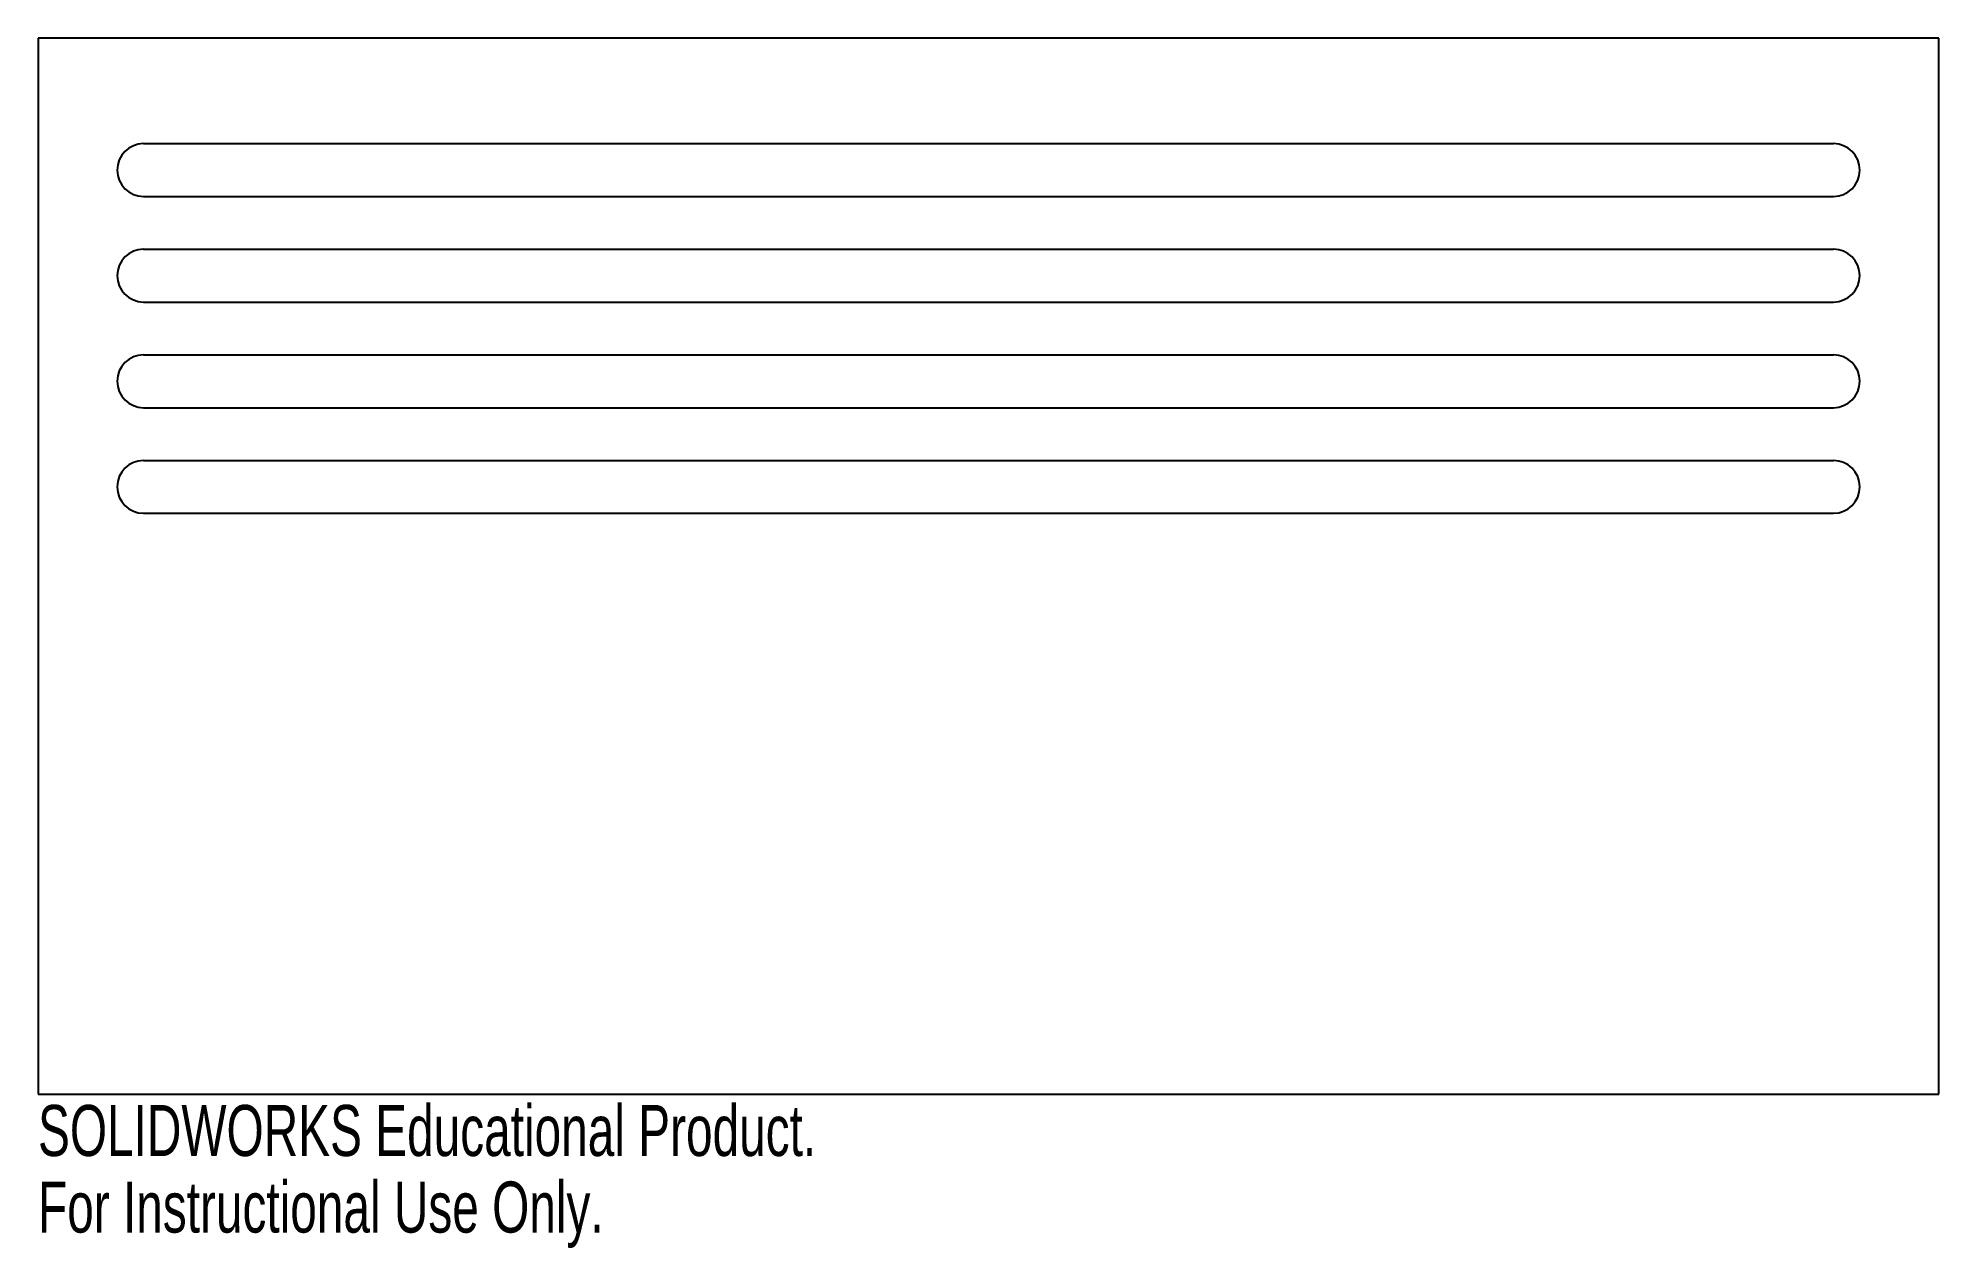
# Model space of a CAD drawing. Header units: millimetres. Extents: x 0 to 180, y -15 to 100.
import ezdxf

# ---------------------------------------------------------------- set-up
doc = ezdxf.new("R2010")
doc.units = ezdxf.units.MM
doc.styles.add('SLDTEXTSTYLE0', font='TXT', dxfattribs={"width": 0.7})

msp = doc.modelspace()

# ---------------------------------------------------------------- linework, layer by layer
at = {"color": 7, "linetype": 'Continuous', "lineweight": 25}
for p, q in [((0, 100), (0, 0)), ((180, 100), (0, 100)), ((180, 0), (180, 100)), ((10, 90), (170, 90)), ((10, 85), (170, 85)), ((10, 80), (170, 80)), ((10, 75), (170, 75)), ((10, 70), (170, 70)), ((10, 65), (170, 65)), ((10, 60), (170, 60)), ((10, 55), (170, 55)), ((0, 0), (180, 0))]:
    msp.add_line(p, q, dxfattribs=at)
for centre, start, end in [((10, 87.5), 90, 270), ((170, 87.5), 270, 90), ((10, 77.5), 90, 270), ((170, 77.5), 270, 90), ((10, 67.5), 90, 270), ((170, 67.5), 270, 90), ((10, 57.5), 90, 270), ((170, 57.5), 270, 90)]:
    msp.add_arc(centre, 2.5, start, end, dxfattribs=at)

# ---------------------------------------------------------------- texts
at = {"color": 7, "linetype": 'Continuous', "char_height": 4.8336, "attachment_point": 1, "style": 'SLDTEXTSTYLE0'}
for s, insert in [('SOLIDWORKS Educational Product.', (0, -1.02)), ('For Instructional Use Only.', (0, -8.27))]:
    msp.add_mtext(s, dxfattribs=dict(at, insert=insert))

doc.saveas('drawing.dxf')
